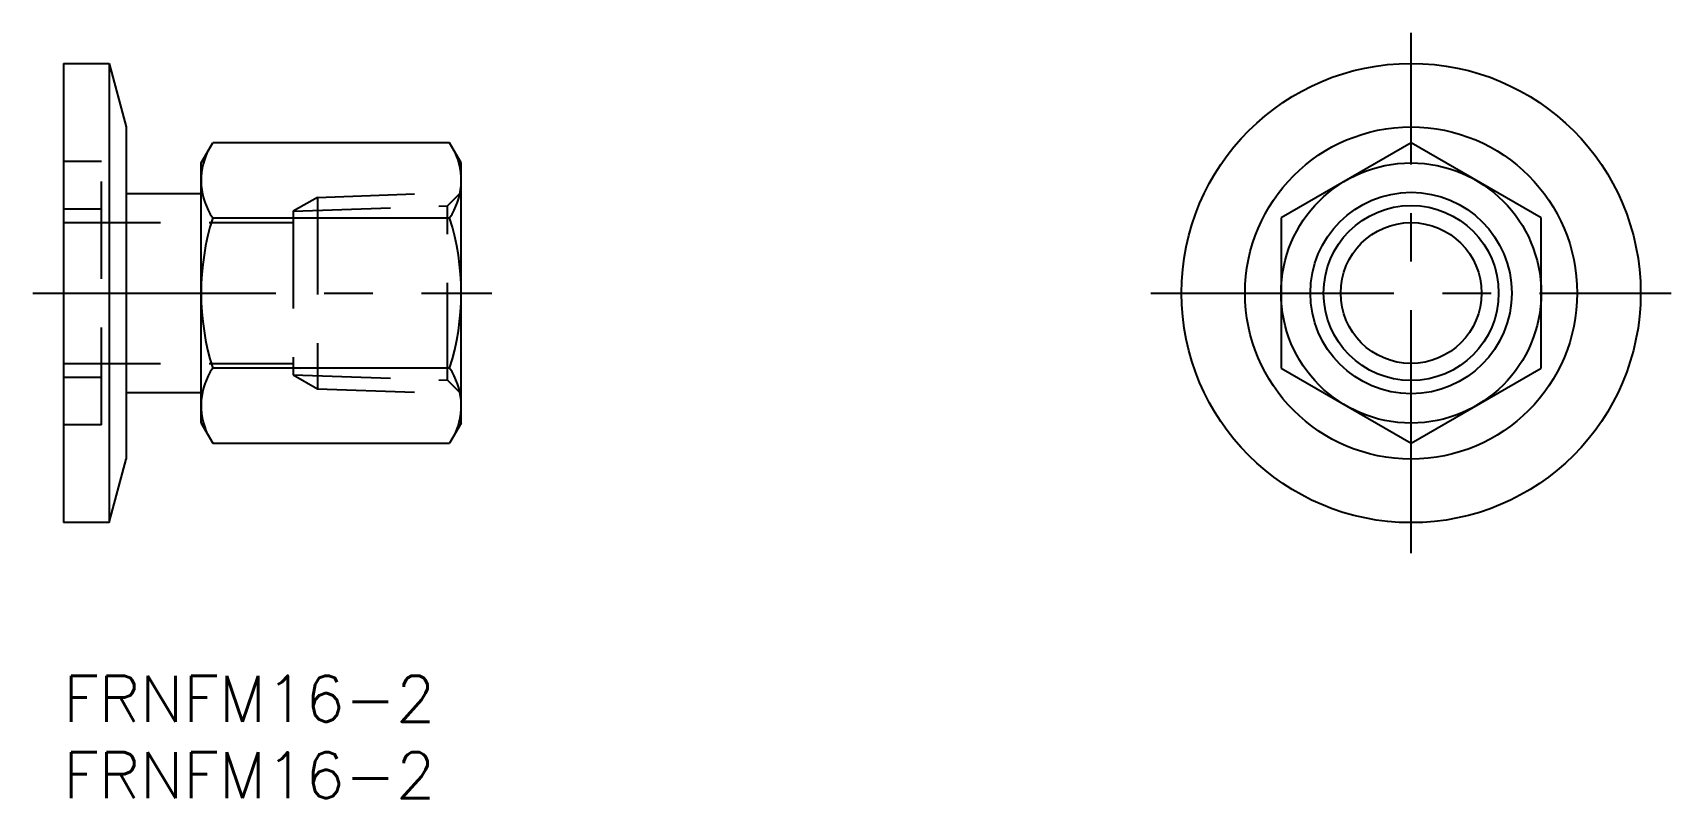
# Model space of a CAD drawing. Extents: x -2 to 105, y -8 to 42.
import ezdxf

# ---------------------------------------------------------------- set-up
doc = ezdxf.new("R2010")
doc.units = 0
doc.header["$LTSCALE"] = 0.5
doc.linetypes.add('CENTER', pattern=[50.8, 31.75, -6.35, 6.35, -6.35])
doc.linetypes.add('DASHED', pattern=[19.05, 12.7, -6.35])
for name, color, linetype in [('MSM_CENTER', 1, 'CENTER'), ('MSM_CONTINUOUS', 7, 'CONTINUOUS'), ('MSM_DASHED', 4, 'DASHED'), ('MSM_NARROW', 5, 'CONTINUOUS'), ('MSM_PART_NUMBER', 7, 'CONTINUOUS')]:
    doc.layers.add(name, color=color, linetype=linetype)
doc.styles.get("Standard").update_dxf_attribs({"font": 'txt.shx', "height": 3, "bigfont": 'bigfont.shx'})

# ---------------------------------------------------------------- blocks, each defined once
blk = doc.blocks.new('*U4')
at = {"layer": 'MSM_PART_NUMBER'}
blk.add_text('FRNFM16-2', height=3, dxfattribs=at).set_placement((0, -3))
blk = doc.blocks.new('*U5')
at = {"layer": 'MSM_PART_NUMBER'}
blk.add_text('FRNFM16-2', height=3, dxfattribs=at).set_placement((0, -8))

msp = doc.modelspace()

# ---------------------------------------------------------------- linework, layer by layer
at = {"layer": 'MSM_CENTER'}
for p, q in [((88.07, 8), (88.07, 42)), ((-2, 25), (28, 25)), ((71.07, 25), (105.07, 25))]:
    msp.add_line(p, q, dxfattribs=at)
at = {"layer": 'MSM_CONTINUOUS'}
for p, q in [((0, 40), (0, 10)), ((0, 40), (3, 40)), ((3, 40), (3, 10)), ((3, 40), (4.11, 35.85)), ((4.11, 35.85), (4.11, 14.15)), ((9, 33.5), (9.76, 34.81)), ((25.24, 34.81), (9.76, 34.81)), ((26, 33.5), (25.24, 34.81)), ((88.07, 34.81), (79.57, 29.91)), ((96.57, 29.91), (88.07, 34.81)), ((9, 16.5), (9, 33.5)), ((26, 16.5), (26, 33.5)), ((4.11, 31.5), (9, 31.5)), ((9.76, 29.91), (25.24, 29.91)), ((79.57, 29.91), (79.57, 20.09)), ((96.57, 20.09), (96.57, 29.91)), ((25.24, 20.09), (9.76, 20.09)), ((79.57, 20.09), (88.07, 15.19)), ((88.07, 15.19), (96.57, 20.09)), ((4.11, 18.5), (9, 18.5)), ((9, 16.5), (9.76, 15.19)), ((26, 16.5), (25.24, 15.19)), ((9.76, 15.19), (25.24, 15.19)), ((3, 10), (4.11, 14.15)), ((3, 10), (0, 10))]:
    msp.add_line(p, q, dxfattribs=at)
for radius in [15, 10.85, 8.5, 5.72, 4.6]:
    msp.add_circle((88.07, 25), radius, dxfattribs=at)
for centre, radius, start, end in [((13.34, 32.36), 4.34, 154.3842, 214.3842), ((21.66, 32.36), 4.34, 325.6158, 25.6158), ((25.24, 25), 16.24, 162.412, 197.588), ((9.76, 25), 16.24, 342.412, 17.588), ((13.34, 17.64), 4.34, 145.6158, 205.6158), ((21.66, 17.64), 4.34, 334.3842, 34.3842)]:
    msp.add_arc(centre, radius, start, end, dxfattribs=at)
at = {"layer": 'MSM_DASHED'}
for p, q in [((2.5, 33.6), (0, 33.6)), ((2.5, 16.4), (2.5, 33.6)), ((16.6, 31.25), (15.02, 30.34)), ((16.6, 31.25), (26, 31.58)), ((16.6, 31.25), (16.6, 18.75)), ((25.11, 30.69), (26, 31.58)), ((0, 30.5), (2.5, 30.5)), ((15.02, 30.34), (25.11, 30.69)), ((15.02, 30.34), (15.02, 19.66)), ((25.11, 19.31), (25.11, 30.69)), ((0, 29.6), (15.02, 29.6)), ((0, 20.4), (15.02, 20.4)), ((0, 19.5), (2.5, 19.5)), ((15.02, 19.66), (16.6, 18.75)), ((15.02, 19.66), (25.11, 19.31)), ((25.11, 19.31), (26, 18.42)), ((16.6, 18.75), (26, 18.42)), ((2.5, 16.4), (0, 16.4))]:
    msp.add_line(p, q, dxfattribs=at)
at = {"layer": 'MSM_NARROW'}
msp.add_circle((88.07, 25), 6.58, dxfattribs=at)

# ---------------------------------------------------------------- block references
at = {"layer": 'MSM_CONTINUOUS'}
for name in ['*U4', '*U5']:
    msp.add_blockref(name, (0, 0), dxfattribs=at)

doc.saveas('drawing.dxf')
